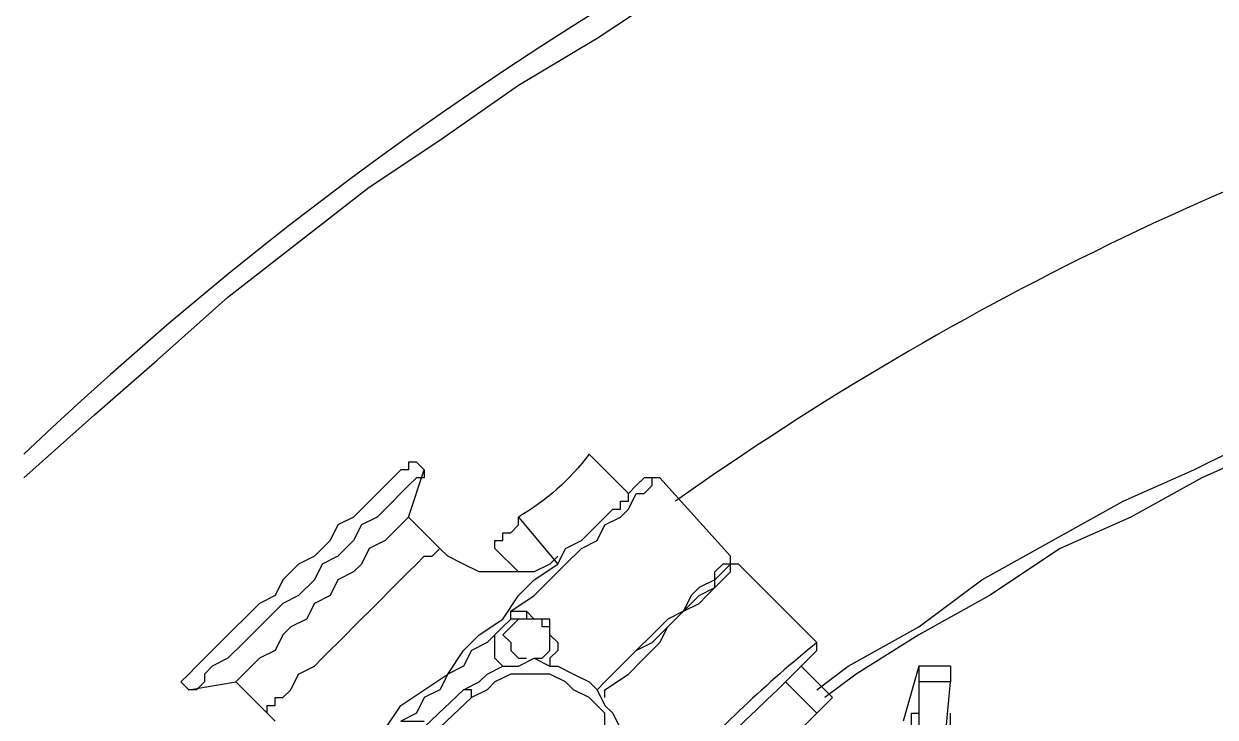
# Model space of a CAD drawing. Header units: millimetres. Extents: x -62354 to 129108, y -71259 to 35407.
# Drawn here: x 14429.8 to 14617.2, y -4808.7 to -4699.6 of the extents above; entities that cross this region are included whole.
import ezdxf

# ---------------------------------------------------------------- set-up
doc = ezdxf.new("R2010")
doc.units = ezdxf.units.MM
doc.header["$MEASUREMENT"] = 0
doc.layers.add('1st FL Layout xrf$0$CR-Machine', color=7, linetype='Continuous', transparency=0.5)

# ---------------------------------------------------------------- blocks, each defined once
blk = doc.blocks.new('1st FL Layout xrf$0$M6')
for p, q in [((-9201.16026688482, 1893.000994596036), (-9201.166441110214, 1893.000994596036)), ((-9201.16026688482, 1892.996055215721), (-9201.16026688482, 1893.000994596036)), ((-9201.102229166125, 1892.993585525564), (-9201.102229166125, 1892.975062849384))]:
    blk.add_line(p, q)
for points in [[(-9201.243001505092, 1893.023221807452), (-9201.231887899385, 1893.033100568081), (-9201.222009138755, 1893.041744483631), (-9201.210895533046, 1893.051623244261), (-9201.18866832163, 1893.068911075362), (-9201.177554715923, 1893.076320145834), (-9201.165206265136, 1893.084964061385), (-9201.15285781435, 1893.092373131857), (-9201.141744208642, 1893.099782202329), (-9201.129395757855, 1893.107191272801), (-9201.117047307069, 1893.113365498194), (-9201.103464011203, 1893.119539723587), (-9201.07876710963, 1893.131888174374), (-9201.065183813764, 1893.136827554689), (-9201.0516005179, 1893.143001780082)], [(-9201.118282152147, 1892.989880990328), (-9201.113342771832, 1892.993585525564), (-9201.102229166125, 1892.999759750957), (-9201.092350405495, 1893.007168821429), (-9201.081236799786, 1893.013343046822), (-9201.070123194078, 1893.019517272216), (-9201.05900958837, 1893.02445665253), (-9201.046661137585, 1893.030630877924), (-9201.035547531876, 1893.035570258238), (-9201.024433926168, 1893.040509638553), (-9201.012085475382, 1893.044214173789), (-9200.999737024595, 1893.047918709025), (-9200.993562799202, 1893.050388399182)], [(-9200.99479764428, 1893.047918709025), (-9200.999737024595, 1893.046683863946), (-9201.010850630302, 1893.04297932871), (-9201.02319908109, 1893.038039948396), (-9201.034312686797, 1893.033100568081), (-9201.046661137585, 1893.028161187766), (-9201.057774743293, 1893.023221807452), (-9201.068888349, 1893.017047582058), (-9201.080001954708, 1893.012108201744), (-9201.091115560415, 1893.004699131272), (-9201.102229166125, 1892.998524905878), (-9201.112107926754, 1892.992350680485), (-9201.117047307069, 1892.988646145249)], [(-9201.159032039743, 1893.010873356665), (-9201.16026688482, 1893.009638511586), (-9201.16273657498, 1893.008403666508), (-9201.171380490528, 1893.008403666508), (-9201.173850180687, 1893.009638511586), (-9201.176319870843, 1893.010873356665), (-9201.177554715923, 1893.012108201744), (-9201.182494096238, 1893.017047582058), (-9201.18002440608, 1893.02445665253), (-9201.181259251158, 1893.025691497609), (-9201.182494096238, 1893.025691497609), (-9201.182494096238, 1893.02445665253), (-9201.183728941316, 1893.02445665253), (-9201.186198631473, 1893.021986962373), (-9201.187433476553, 1893.020752117294), (-9201.191138011787, 1893.017047582058), (-9201.193607701945, 1893.01581273698), (-9201.194842547024, 1893.013343046822), (-9201.197312237182, 1893.010873356665), (-9201.199781927338, 1893.009638511586), (-9201.202251617497, 1893.007168821429), (-9201.203486462575, 1893.004699131272), (-9201.205956152731, 1893.003464286193), (-9201.20842584289, 1893.000994596036), (-9201.209660687968, 1892.999759750957), (-9201.212130378126, 1892.9972900608), (-9201.21583491336, 1892.993585525564), (-9201.21706975844, 1892.992350680485), (-9201.218304603519, 1892.991115835406), (-9201.21706975844, 1892.989880990328), (-9201.209660687968, 1892.991115835406), (-9201.204721307653, 1892.986176455092), (-9201.203486462575, 1892.984941610013)], [(-9201.18002440608, 1893.02445665253), (-9201.18002440608, 1893.023221807452), (-9201.181259251158, 1893.023221807452), (-9201.182494096238, 1893.021986962373), (-9201.186198631473, 1893.018282427137), (-9201.187433476553, 1893.017047582058), (-9201.189903166709, 1893.01581273698), (-9201.191138011787, 1893.013343046822), (-9201.193607701945, 1893.010873356665), (-9201.196077392102, 1893.009638511586), (-9201.197312237182, 1893.007168821429), (-9201.199781927338, 1893.004699131272), (-9201.202251617497, 1893.003464286193), (-9201.205956152731, 1892.999759750957), (-9201.20842584289, 1892.9972900608), (-9201.210895533046, 1892.994820370642), (-9201.213365223204, 1892.993585525564), (-9201.214600068282, 1892.992350680485), (-9201.214600068282, 1892.991115835406), (-9201.21583491336, 1892.989880990328), (-9201.21706975844, 1892.989880990328)], [(-9201.166441110214, 1893.002229441114), (-9201.16273657498, 1893.004699131272), (-9201.16026688482, 1893.007168821429), (-9201.157797194664, 1893.009638511586), (-9201.155327504506, 1893.012108201744), (-9201.15285781435, 1893.013343046822), (-9201.151622969272, 1893.01581273698), (-9201.149153279113, 1893.017047582058), (-9201.147918434035, 1893.018282427137), (-9201.146683588957, 1893.020752117294), (-9201.145448743877, 1893.020752117294), (-9201.144213898799, 1893.021986962373), (-9201.144213898799, 1893.023221807452)], [(-9201.186198631473, 1892.983706764934), (-9201.183728941316, 1892.98741130017), (-9201.176319870843, 1892.992350680485), (-9201.173850180687, 1892.996055215721), (-9201.171380490528, 1892.998524905878), (-9201.167675955294, 1893.000994596036), (-9201.165206265136, 1893.004699131272), (-9201.16273657498, 1893.007168821429), (-9201.159032039743, 1893.009638511586), (-9201.157797194664, 1893.012108201744), (-9201.155327504506, 1893.013343046822), (-9201.151622969272, 1893.017047582058), (-9201.150388124192, 1893.018282427137), (-9201.149153279113, 1893.018282427137), (-9201.149153279113, 1893.019517272216), (-9201.147918434035, 1893.019517272216), (-9201.147918434035, 1893.020752117294)], [(-9201.182494096238, 1893.017047582058), (-9201.186198631473, 1893.013343046822), (-9201.18866832163, 1893.012108201744), (-9201.189903166709, 1893.009638511586), (-9201.191138011787, 1893.008403666508), (-9201.193607701945, 1893.007168821429), (-9201.194842547024, 1893.004699131272), (-9201.197312237182, 1893.003464286193), (-9201.19854708226, 1893.000994596036), (-9201.201016772417, 1892.999759750957), (-9201.202251617497, 1892.998524905878), (-9201.203486462575, 1892.996055215721), (-9201.205956152731, 1892.994820370642), (-9201.207190997811, 1892.993585525564), (-9201.209660687968, 1892.991115835406)], [(-9201.165206265136, 1893.008403666508), (-9201.168910800372, 1893.012108201744), (-9201.168910800372, 1893.013343046822), (-9201.167675955294, 1893.013343046822), (-9201.167675955294, 1893.014577891901), (-9201.166441110214, 1893.014577891901), (-9201.165206265136, 1893.01581273698), (-9201.165206265136, 1893.017047582058), (-9201.159032039743, 1893.009638511586)], [(-9201.204721307653, 1892.986176455092), (-9201.204721307653, 1892.98741130017), (-9201.203486462575, 1892.98741130017), (-9201.203486462575, 1892.988646145249), (-9201.202251617497, 1892.988646145249), (-9201.201016772417, 1892.989880990328), (-9201.199781927338, 1892.992350680485), (-9201.197312237182, 1892.993585525564), (-9201.196077392102, 1892.994820370642), (-9201.192372856867, 1892.998524905878), (-9201.191138011787, 1892.999759750957), (-9201.187433476553, 1893.003464286193), (-9201.184963786394, 1893.00593397635), (-9201.182494096238, 1893.008403666508), (-9201.181259251158, 1893.009638511586), (-9201.18002440608, 1893.010873356665), (-9201.178789561001, 1893.010873356665), (-9201.177554715923, 1893.012108201744)], [(-9201.151622969272, 1892.988646145249), (-9201.151622969272, 1892.989880990328), (-9201.147918434035, 1892.992350680485), (-9201.145448743877, 1892.994820370642), (-9201.14297905372, 1892.9972900608), (-9201.141744208642, 1892.999759750957), (-9201.139274518484, 1893.002229441114), (-9201.136804828328, 1893.003464286193), (-9201.135569983247, 1893.004699131272), (-9201.131865448013, 1893.008403666508), (-9201.131865448013, 1893.010873356665)], [(-9201.139274518484, 1893.002229441114), (-9201.136804828328, 1893.004699131272), (-9201.13433513817, 1893.00593397635), (-9201.13433513817, 1893.008403666508)], [(-9201.13433513817, 1893.007168821429), (-9201.131865448013, 1893.009638511586)], [(-9201.130630602933, 1893.009638511586), (-9201.133100293091, 1893.009638511586), (-9201.13433513817, 1893.008403666508)], [(-9201.118282152147, 1892.986176455092), (-9201.115812461989, 1892.988646145249), (-9201.120751842303, 1892.993585525564), (-9201.118282152147, 1892.996055215721), (-9201.118282152147, 1892.9972900608), (-9201.130630602933, 1893.009638511586)], [(-9201.13433513817, 1893.007168821429), (-9201.136804828328, 1893.00593397635), (-9201.138039673406, 1893.004699131272), (-9201.139274518484, 1893.002229441114), (-9201.141744208642, 1893.000994596036), (-9201.144213898799, 1892.998524905878), (-9201.146683588957, 1892.996055215721), (-9201.149153279113, 1892.993585525564), (-9201.151622969272, 1892.991115835406), (-9201.15285781435, 1892.989880990328)], [(-9201.167675955294, 1892.999759750957), (-9201.166441110214, 1893.000994596036), (-9201.166441110214, 1893.002229441114), (-9201.163971420057, 1893.002229441114), (-9201.16273657498, 1893.000994596036)], [(-9201.165206265136, 1893.000994596036), (-9201.166441110214, 1892.999759750957), (-9201.167675955294, 1892.998524905878), (-9201.166441110214, 1892.9972900608), (-9201.166441110214, 1892.996055215721), (-9201.165206265136, 1892.994820370642), (-9201.163971420057, 1892.994820370642)], [(-9201.163971420057, 1893.002229441114), (-9201.163971420057, 1893.000994596036)], [(-9201.16026688482, 1892.999759750957), (-9201.1615017299, 1892.999759750957), (-9201.1615017299, 1893.000994596036)], [(-9201.167675955294, 1892.999759750957), (-9201.17014564545, 1892.9972900608), (-9201.172615335608, 1892.996055215721), (-9201.173850180687, 1892.993585525564), (-9201.176319870843, 1892.992350680485), (-9201.177554715923, 1892.989880990328), (-9201.18002440608, 1892.988646145249), (-9201.181259251158, 1892.986176455092), (-9201.183728941316, 1892.984941610013), (-9201.18002440608, 1892.984941610013)], [(-9201.146683588957, 1892.996055215721), (-9201.144213898799, 1892.9972900608), (-9201.141744208642, 1892.999759750957)], [(-9201.167675955294, 1892.993585525564), (-9201.168910800372, 1892.994820370642), (-9201.168910800372, 1892.998524905878)], [(-9201.16026688482, 1892.998524905878), (-9201.159032039743, 1892.9972900608), (-9201.159032039743, 1892.996055215721), (-9201.16026688482, 1892.994820370642), (-9201.16026688482, 1892.993585525564)], [(-9201.16273657498, 1892.994820370642), (-9201.1615017299, 1892.994820370642), (-9201.16026688482, 1892.996055215721)], [(-9201.173850180687, 1892.989880990328), (-9201.171380490528, 1892.991115835406), (-9201.17014564545, 1892.992350680485), (-9201.167675955294, 1892.993585525564), (-9201.165206265136, 1892.993585525564), (-9201.16273657498, 1892.994820370642), (-9201.16026688482, 1892.993585525564), (-9201.159032039743, 1892.993585525564), (-9201.156562349584, 1892.992350680485), (-9201.154092659428, 1892.991115835406), (-9201.15285781435, 1892.989880990328), (-9201.151622969272, 1892.98741130017), (-9201.150388124192, 1892.986176455092), (-9201.149153279113, 1892.983706764934), (-9201.149153279113, 1892.981237074777), (-9201.147918434035, 1892.97876738462), (-9201.149153279113, 1892.976297694462), (-9201.149153279113, 1892.973828004305), (-9201.150388124192, 1892.972593159226), (-9201.151622969272, 1892.970123469069), (-9201.15285781435, 1892.96888862399)], [(-9201.120751842303, 1892.993585525564), (-9201.123221532462, 1892.991115835406)], [(-9201.102229166125, 1892.993585525564), (-9201.104698856281, 1892.984941610013)], [(-9201.09728978581, 1892.993585525564), (-9201.102229166125, 1892.993585525564)], [(-9201.09728978581, 1892.993585525564), (-9201.09728978581, 1892.991115835406)], [(-9201.220774293675, 1892.903441834821), (-9201.15285781435, 1892.96888862399), (-9201.154092659428, 1892.970123469069), (-9201.15285781435, 1892.971358314148), (-9201.151622969272, 1892.973828004305), (-9201.150388124192, 1892.975062849384), (-9201.150388124192, 1892.981237074777), (-9201.151622969272, 1892.983706764934), (-9201.151622969272, 1892.986176455092), (-9201.154092659428, 1892.988646145249), (-9201.156562349584, 1892.989880990328), (-9201.157797194664, 1892.991115835406), (-9201.16026688482, 1892.992350680485), (-9201.166441110214, 1892.992350680485), (-9201.168910800372, 1892.991115835406), (-9201.17014564545, 1892.989880990328), (-9201.172615335608, 1892.988646145249)], [(-9201.229418209226, 1892.905911524979), (-9201.24423635017, 1892.920729665922), (-9201.172615335608, 1892.988646145249), (-9201.172615335608, 1892.989880990328), (-9201.173850180687, 1892.989880990328), (-9201.245471195249, 1892.921964511001), (-9201.245471195249, 1892.920729665922)], [(-9201.09728978581, 1892.991115835406), (-9201.102229166125, 1892.991115835406)], [(-9201.098524630888, 1892.977532539541), (-9201.09728978581, 1892.991115835406)], [(-9201.103464011203, 1892.986176455092), (-9201.103464011203, 1892.97876738462), (-9201.104698856281, 1892.980002229698), (-9201.103464011203, 1892.980002229698)], [(-9201.103464011203, 1892.986176455092), (-9201.102229166125, 1892.986176455092)], [(-9201.09728978581, 1892.981237074777), (-9201.09728978581, 1892.986176455092)]]:
    blk.add_lwpolyline(points)
for points in [[(-9201.131865448013, 1893.010873356665), (-9201.14297905372, 1893.023221807452), (-9201.145448743877, 1893.023221807452), (-9201.146683588957, 1893.021986962373), (-9201.147918434035, 1893.020752117294), (-9201.154092659428, 1893.026926342688, -0.09901951359083237), (-9201.165206265136, 1893.017047582058)], [(-9201.12445637754, 1892.980002229698), (-9201.118282152147, 1892.986176455092), (-9201.123221532462, 1892.991115835406), (-9201.12445637754, 1892.989880990328, 0.001083422346907784), (-9201.178789561001, 1892.938017497024), (-9201.18002440608, 1892.936782651945)]]:
    blk.add_lwpolyline(points, format="xyb")
for centre, radius, start, end in [((-9200.858034503904, 1892.622134193728), 0.5586199744576447, 55.49761463263803, 133.5620187932008), ((-9200.863435819318, 1892.629650160718), 0.4782950068182163, 105.7871397021009, 125.4009187657572), ((-9200.992945376662, 1892.842317003427), 0.1993137120233787, 128.9647175965676, 137.7621283513538)]:
    blk.add_arc(centre, radius, start, end)
blk = doc.blocks.new('1st FL Layout xrf')
at = {"layer": '1st FL Layout xrf$0$CR-Machine', "xscale": 1000, "yscale": 1000, "zscale": 1000}
blk.add_blockref('1st FL Layout xrf$0$M6', (9215672.845676558, -1897794.246602501), dxfattribs=at)

msp = doc.modelspace()

# ---------------------------------------------------------------- block references
msp.add_blockref('1st FL Layout xrf', (0, 0))

doc.saveas('drawing.dxf')
